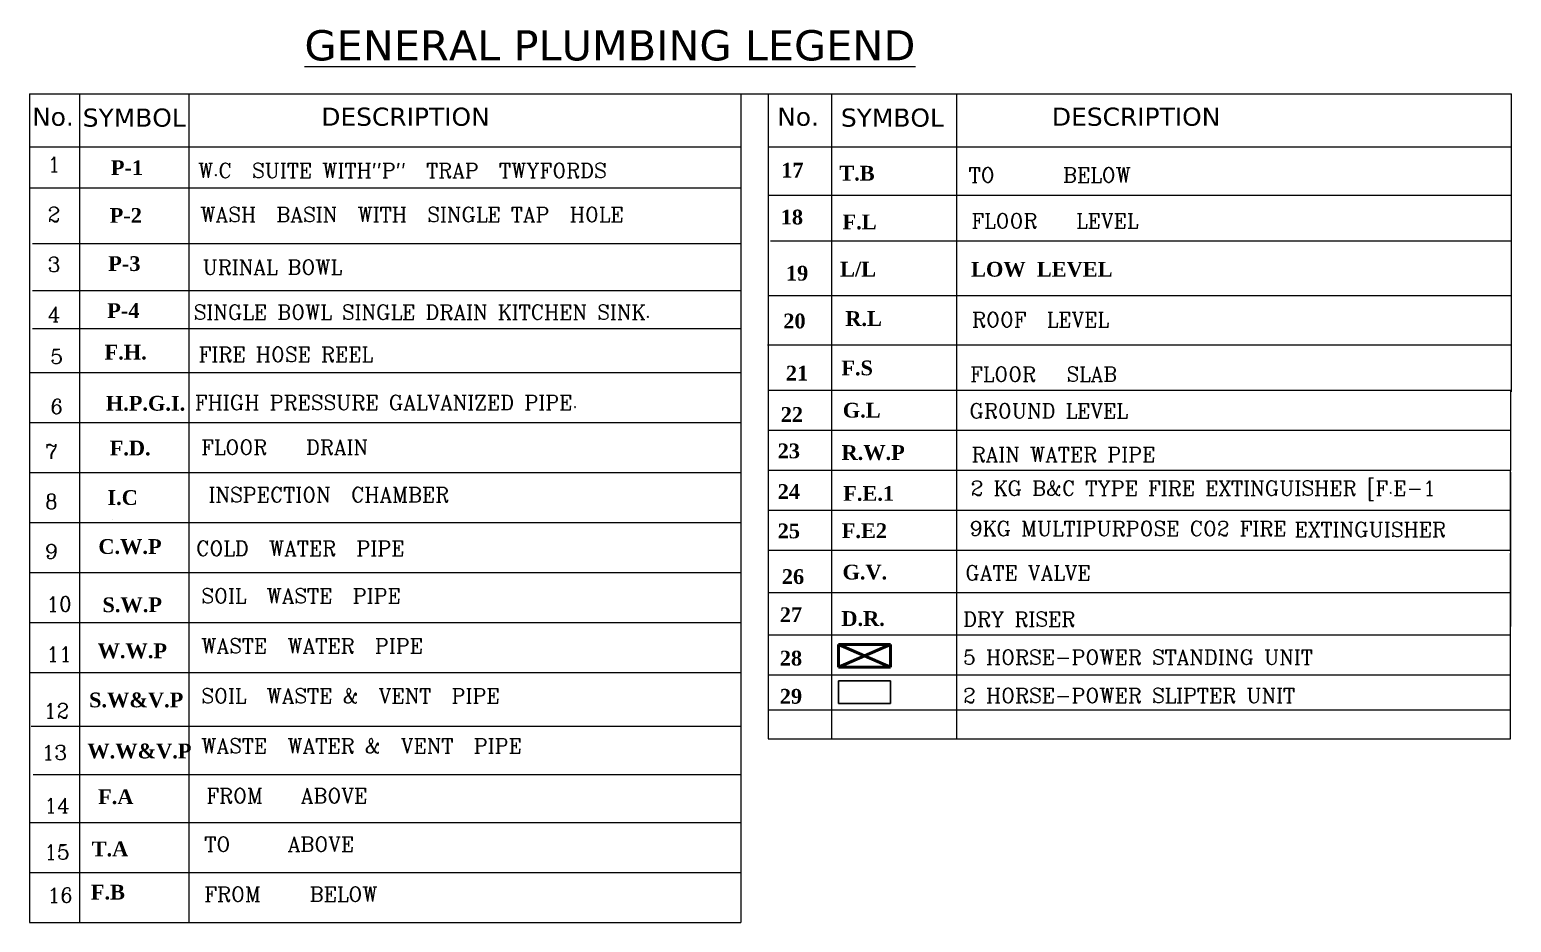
# Model space of a CAD drawing. Header units: millimetres. Extents: x -162225 to 333452, y -329082 to -56676.
# Drawn here: x -162225 to -88708, y -119094 to -74776 of the extents above; entities that cross this region are included whole.
import ezdxf

# ---------------------------------------------------------------- set-up
doc = ezdxf.new("R2010")
doc.units = ezdxf.units.MM
doc.header["$LTSCALE"] = 7
doc.header["$MEASUREMENT"] = 0
doc.layers.add('LAY', color=8, linetype='Continuous')
doc.layers.add('LEGEND', color=7, linetype='Continuous')
doc.layers.add('TEXT3', color=8, linetype='Continuous', lineweight=5)
doc.styles.add('COMPLEX', font='COMPLEX.shx')
doc.styles.add('style1', font='verdana.ttf')

msp = doc.modelspace()

# ---------------------------------------------------------------- linework, layer by layer
at = {"layer": 'LAY'}
for p, q in [((-162225, -77961), (-88708, -77961)), ((-162225, -77961), (-162225, -119094)), ((-159756, -77961), (-159756, -119094)), ((-154329, -77961), (-154329, -119094)), ((-126938, -77961), (-126938, -119094)), ((-125584, -77961), (-125584, -109982)), ((-122432, -77961), (-122432, -109982)), ((-116246, -77961), (-116246, -109982)), ((-88708, -92749), (-88708, -77961)), ((-162225, -80589), (-126938, -80589)), ((-125584, -80589), (-88708, -80589)), ((-162225, -82626), (-126938, -82626)), ((-125584, -82997), (-88741, -82997)), ((-125465, -85257), (-88741, -85257)), ((-162079, -85391), (-126938, -85391)), ((-162079, -87719), (-126938, -87719)), ((-125584, -87981), (-88741, -87981)), ((-162079, -89610), (-126938, -89610)), ((-154329, -89089), (-154329, -119094)), ((-125609, -90418), (-88741, -90418)), ((-162225, -91793), (-126938, -91793)), ((-159756, -93169), (-159756, -119094)), ((-125584, -92667), (-88741, -92667)), ((-88743, -100669), (-88741, -92667)), ((-162225, -94275), (-126938, -94275)), ((-125584, -94655), (-88741, -94655)), ((-159756, -95277), (-159756, -119094)), ((-162225, -96757), (-126938, -96757)), ((-125584, -96643), (-88742, -96643)), ((-88743, -104749), (-88741, -96748)), ((-162225, -99238), (-126938, -99238)), ((-125584, -98631), (-88742, -98631)), ((-88744, -109982), (-88741, -98855)), ((-125584, -100619), (-88742, -100619)), ((-162225, -101720), (-126938, -101720)), ((-125584, -102711), (-88742, -102711)), ((-162225, -104202), (-126938, -104202)), ((-125584, -104818), (-88742, -104818)), ((-162225, -106684), (-126938, -106684)), ((-125584, -106806), (-88743, -106806)), ((-125584, -108549), (-88743, -108549)), ((-162146, -109353), (-126938, -109353)), ((-125584, -109982), (-88743, -109982)), ((-162047, -111745), (-126938, -111745)), ((-162225, -114130), (-126938, -114130)), ((-162225, -116612), (-126938, -116612)), ((-162225, -119094), (-126938, -119094))]:
    msp.add_line(p, q, dxfattribs=at)
at = {"layer": 'LEGEND', "color": 1}
msp.add_line((-158108, -99116), (-158108, -99116), dxfattribs=at)
at = {"layer": 'TEXT3', "color": 5, "lineweight": 50}
for p, q in [((-122094, -105304), (-119508, -105304)), ((-122094, -105304), (-119508, -106424)), ((-122093, -106424), (-122093, -105304)), ((-119508, -105304), (-122093, -106424)), ((-119508, -105304), (-119508, -106424)), ((-119508, -106424), (-122093, -106424))]:
    msp.add_line(p, q, dxfattribs=at)
at = {"layer": 'TEXT3', "color": 5, "lineweight": 30}
for p, q in [((-122094, -107108), (-119508, -107108)), ((-122093, -108228), (-122093, -107108)), ((-119508, -107108), (-119508, -108228)), ((-119508, -108228), (-122093, -108228))]:
    msp.add_line(p, q, dxfattribs=at)

# ---------------------------------------------------------------- texts
at = {"layer": 'LEGEND', "color": 5, "style": 'style1'}
for s, height, p in [(' %%uGENERAL PLUMBING LEGEND', 1500, (-149243, -76304)), ('No.', 900, (-162103, -79549)), ('DESCRIPTION', 900, (-147755, -79549)), ('No.', 900, (-125135, -79549)), ('DESCRIPTION', 900, (-111504, -79549)), ('SYMBOL', 900, (-159589, -79593)), ('SYMBOL', 900, (-121975, -79593))]:
    msp.add_text(s, height=height, dxfattribs=at).set_placement(p)
at = {"layer": 'LEGEND', "color": 1, "style": 'COMPLEX'}
for s, height, p in [('1', 733, (-161330, -81831)), ("W.C  SUITE WITH''P''  TRAP  TWYFORDS", 733.47, (-153868, -82139)), ('TO      BELOW', 733.47, (-115632, -82358)), ('2', 733, (-161330, -84313)), ('WASH  BASIN  WITH  SINGLE TAP  HOLE', 733.47, (-153755, -84326)), ('FLOOR   LEVEL', 733.47, (-115493, -84638)), ('3', 733, (-161330, -86795)), ('URINAL BOWL', 733.47, (-153645, -86930)), ('4', 733, (-161330, -89277)), ('SINGLE BOWL SINGLE DRAIN KITCHEN SINK.', 733.47, (-154091, -89170)), ('5', 733, (-161202, -91375)), ('FIRE HOSE REEL', 733.47, (-153837, -91264)), ('6', 733, (-161202, -93857)), ('FHIGH PRESSURE GALVANIZED PIPE.', 733.47, (-154028, -93656)), ('7', 733, (-161459, -96083)), ('FLOOR   DRAIN', 733.47, (-153710, -95876)), ('2 KG B&C TYPE FIRE EXTINGUISHER [F.E-1', 733.47, (-115536, -97906)), ('INSPECTION  CHAMBER', 733.47, (-153355, -98230)), ('8', 733, (-161459, -98565)), ('9KG MULTIPURPOSE CO2 FIRE ', 733.47, (-115580, -99913)), ('EXTINGUISHER', 733.47, (-99469, -99956)), ('9', 733, (-161459, -101047)), ('COLD  WATER  PIPE', 733.47, (-153966, -100892)), ('10', 733.5, (-161393, -103656)), ('SOIL  WASTE  PIPE', 733.47, (-153710, -103246)), ('WASTE  WATER  PIPE', 733.47, (-153710, -105728)), ('11', 733.5, (-161393, -106138)), ('SOIL  WASTE &  VENT  PIPE', 733.47, (-153710, -108210)), ('12', 733.5, (-161521, -108952)), ('WASTE  WATER &  VENT  PIPE', 733.47, (-153710, -110691)), ('13', 733.5, (-161624, -111024)), ('FROM   ABOVE', 733.47, (-153454, -113173)), ('14', 733.5, (-161495, -113654)), ('15', 733.5, (-161495, -115969)), ('TO     ABOVE', 733.47, (-153557, -115577)), ('16', 733.5, (-161339, -118111)), ('FROM    BELOW', 733.47, (-153557, -118059))]:
    msp.add_text(s, height=height, dxfattribs=at).set_placement(p)
at = {"layer": 'LEGEND', "color": 1, "char_height": 733.47, "attachment_point": 1}
for s, insert, width in [('{\\fTimes New Roman|b1|i0|c0|p18;P-1}', (-158195, -81263), 9150), ('{\\fTimes New Roman|b1|i0|c0|p18;17}', (-124933, -81387), 3175.02), ('{\\fTimes New Roman|b1|i0|c0|p18;T.B}', (-122054, -81538), 5129.92), ('{\\fTimes New Roman|b1|i0|c0|p18;18}', (-124960, -83715), 2242.09), ('{\\fTimes New Roman|b1|i0|c0|p18;F.L}', (-121892, -83955), 5331.89), ('{\\fTimes New Roman|b1|i0|c0|p18;19}', (-124704, -86501), 2241.89), ('{\\fTimes New Roman|b1|i0|c0|p18;L/L}', (-122013, -86303), 4393.22), ('{\\fTimes New Roman|b1|i0|c0|p18;20}', (-124832, -88875), 2241.98), ('{\\fTimes New Roman|b1|i0|c0|p18;R.L}', (-121755, -88752), 3051.6), ('{\\fTimes New Roman|b1|i0|c0|p18;21}', (-124704, -91462), 1981.68), ('{\\fTimes New Roman|b1|i0|c0|p18;F.S}', (-121953, -91203), 2214.87), ('{\\fTimes New Roman|b1|i0|c0|p18;G.L}', (-121880, -93302), 2215.08), ('{\\fTimes New Roman|b1|i0|c0|p18;22}', (-124960, -93514), 2241.89), ('{\\fTimes New Roman|b1|i0|c0|p18;23}', (-125111, -95322), 2242.17), ('{\\fTimes New Roman|b1|i0|c0|p18;R.W.P}', (-121942, -95403), 2214.82), ('{\\fTimes New Roman|b1|i0|c0|p18;I.C}', (-158365, -97638), 3150.66), ('{\\fTimes New Roman|b1|i0|c0|p18;24}', (-125111, -97340), 2242.2), ('{\\fTimes New Roman|b1|i0|c0|p18;F.E.1}', (-121858, -97434), 2214.8), ('{\\fTimes New Roman|b1|i0|c0|p18;25}', (-125111, -99294), 2242), ('{\\fTimes New Roman|b1|i0|c0|p18;F.E2}', (-121931, -99282), 2214.8), ('{\\fTimes New Roman|b1|i0|c0|p18;C.W.P}', (-158815, -100069), 3473.81), ('{\\fTimes New Roman|b1|i0|c0|p18;G.V.}', (-121894, -101338), 2215), ('{\\fTimes New Roman|b1|i0|c0|p18;26}', (-124904, -101561), 2242), ('{\\fTimes New Roman|b1|i0|c0|p18;S.W.P}', (-158613, -102961), 3069.87), ('{\\fTimes New Roman|b1|i0|c0|p18;27}', (-125007, -103456), 2242), ('{\\fTimes New Roman|b1|i0|c0|p18;D.R.}', (-121949, -103644), 2215), ('{\\fTimes New Roman|b1|i0|c0|p18;W.W.P}', (-158855, -105246), 3877.74), ('{\\fTimes New Roman|b1|i0|c0|p18;28}', (-125007, -105610), 2242), ('{\\fTimes New Roman|b1|i0|c0|p18;29}', (-125007, -107505), 2242), ('{\\fTimes New Roman|b1|i0|c0|p18;W.W&V.P}', (-159364, -110219), 4524.03), ('{\\fTimes New Roman|b1|i0|c0|p18;F.A}', (-158829, -112487), 3796.95), ('{\\fTimes New Roman|b1|i0|c0|p18;T.A}', (-159147, -115081), 4806.78), ('{\\fTimes New Roman|b1|i0|c0|p18;F.B}', (-159188, -117226), 4150.39)]:
    msp.add_mtext(s, dxfattribs=dict(at, insert=insert, width=width))
for s, insert in [('{\\fTimes New Roman|b1|i0|c0|p18;P-2}', (-158255, -83633)), ('{\\fTimes New Roman|b1|i0|c0|p18;P-3}', (-158327, -86024)), ('{\\fTimes New Roman|b1|i0|c0|p18;P-4}', (-158375, -88359)), ('{\\fTimes New Roman|b1|i0|c0|p18;F.H.}', (-158508, -90421)), ('{\\fTimes New Roman|b1|i0|c0|p18;H.P.G.I.}', (-158444, -92958)), ('{\\fTimes New Roman|b1|i0|c0|p18;F.D.}', (-158254, -95179)), ('{\\fTimes New Roman|b1|i0|c0|p18;S.W&V.P}', (-159278, -107684))]:
    msp.add_mtext(s, dxfattribs=dict(at, insert=insert))
at = {"layer": 'LEGEND', "color": 1, "attachment_point": 1, "style": 'COMPLEX'}
for s, insert, char_height, width in [('{\\fTimes New Roman|b1|i0|c0|p18;LOW  LEVEL}', (-115514, -86306), 733.47, 23997.61), ('ROOF  LEVEL', (-115467, -88806), 733.47, 23997.61), ('FLOOR   SLAB', (-115560, -91513), 733.47, 24994.63), ('GROUND LEVEL', (-115601, -93338), 733.47, 24994.25), ('RAIN WATER PIPE', (-115485, -95498), 733.47, 24994.78), ('GATE VALVE', (-115808, -101375), 733.5, 24994), ('DRY RISER', (-115910, -103680), 733.5, 24994), ('5 HORSE-POWER STANDING UNIT', (-115910, -105565), 733.47, 24994), ('2 HORSE-POWER SLIPTER UNIT', (-115910, -107460), 733.47, 24994)]:
    msp.add_mtext(s, dxfattribs=dict(at, insert=insert, char_height=char_height, width=width))

doc.saveas('drawing.dxf')
